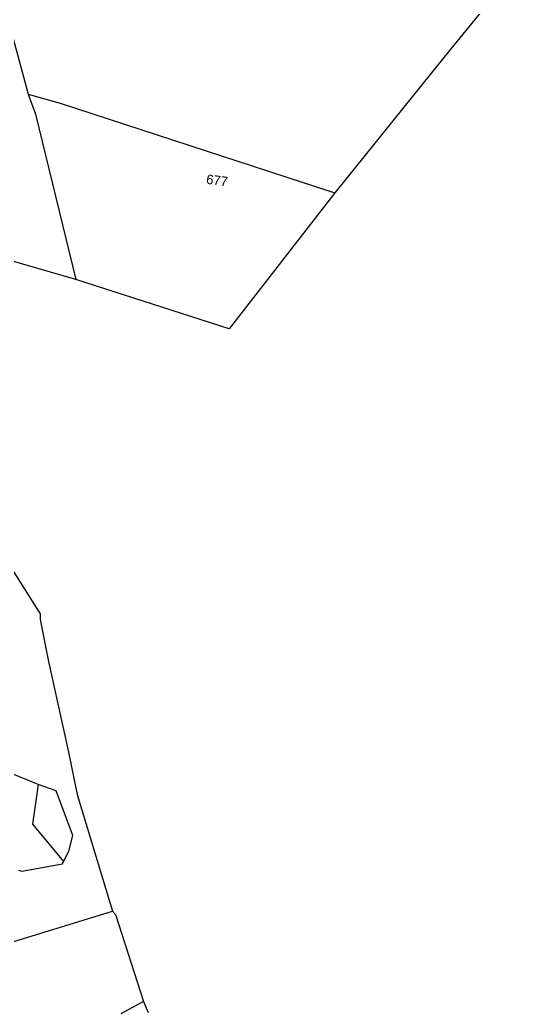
# Model space of a CAD drawing. Header units: metres. Extents: x 291974 to 293244, y 2020596 to 2023640.
# Drawn here: x 292752 to 292943.3, y 2021317.1 to 2021688.2 of the extents above; entities that cross this region are included whole.
import ezdxf
from ezdxf.enums import TextEntityAlignment as Align

# ---------------------------------------------------------------- set-up
doc = ezdxf.new("R2010")
doc.units = ezdxf.units.M
doc.header["$MEASUREMENT"] = 0
for name, color, linetype in [('POLY_PARCEL', 6, 'Continuous'), ('TEXT_PARCEL', 7, 'Continuous'), ('V_BOUND_LINE', 7, 'Continuous')]:
    doc.layers.add(name, color=color, linetype=linetype)
doc.styles.add('TEXT_MAP', font='')
doc.styles.get('TEXT_MAP').set_extended_font_data('Kruti Dev 050')

msp = doc.modelspace()

# ---------------------------------------------------------------- linework, layer by layer
at = {"layer": 'POLY_PARCEL'}
for p, q in [((292745.14, 2021697.26), (292755.16, 2021660.31)), ((292755.16, 2021660.31), (292767.06, 2021656.94)), ((292755.16, 2021660.31), (292757.91, 2021652.88)), ((292767.06, 2021656.94), (292869.86, 2021623.42)), ((292757.91, 2021652.88), (292772.89, 2021590.92)), ((292758.91, 2021401.98), (292747.58, 2021406.57)), ((292758.91, 2021401.98), (292756.68, 2021387.06)), ((292765.64, 2021399.53), (292758.91, 2021401.98)), ((292771.77, 2021382.82), (292765.64, 2021399.53)), ((292756.68, 2021387.06), (292768.36, 2021373.17)), ((292770.33, 2021377.06), (292771.77, 2021382.82)), ((292768.36, 2021373.17), (292770.33, 2021377.06)), ((292752.77, 2021369.5), (292767.93, 2021372.31)), ((292767.93, 2021372.31), (292768.36, 2021373.17)), ((292751.49, 2021369.9), (292752.77, 2021369.5)), ((292713.97, 2021332.17), (292786.67, 2021354.59)), ((292798.28, 2021320.75), (292789.74, 2021316.11))]:
    msp.add_line(p, q, dxfattribs=at)
at = {"layer": 'V_BOUND_LINE'}
for p, q in [((292943.33, 2021714.06), (292913.23, 2021677.35)), ((292913.23, 2021677.35), (292869.86, 2021623.42)), ((292869.86, 2021623.42), (292830.37, 2021572.57)), ((292772.89, 2021590.92), (292690.88, 2021614.66)), ((292830.37, 2021572.57), (292772.89, 2021590.92)), ((292744.46, 2021489.5), (292759.54, 2021465.79)), ((292759.54, 2021465.79), (292759.54, 2021463.71)), ((292759.54, 2021463.71), (292762.71, 2021447.99)), ((292762.71, 2021447.99), (292770.16, 2021414.05)), ((292770.16, 2021414.05), (292773.5, 2021398.21)), ((292773.5, 2021398.21), (292786.67, 2021354.59)), ((292786.67, 2021354.59), (292787.81, 2021353.26)), ((292787.81, 2021353.26), (292798.28, 2021320.75)), ((292798.28, 2021320.75), (292800.03, 2021316.63))]:
    msp.add_line(p, q, dxfattribs=at)

# ---------------------------------------------------------------- texts
at = {"layer": 'TEXT_PARCEL', "style": 'TEXT_MAP'}
msp.add_text('677', height=3.6, rotation=352.3236, dxfattribs=at).set_placement((292825.79, 2021628.07), align=Align.MIDDLE)

doc.saveas('drawing.dxf')
